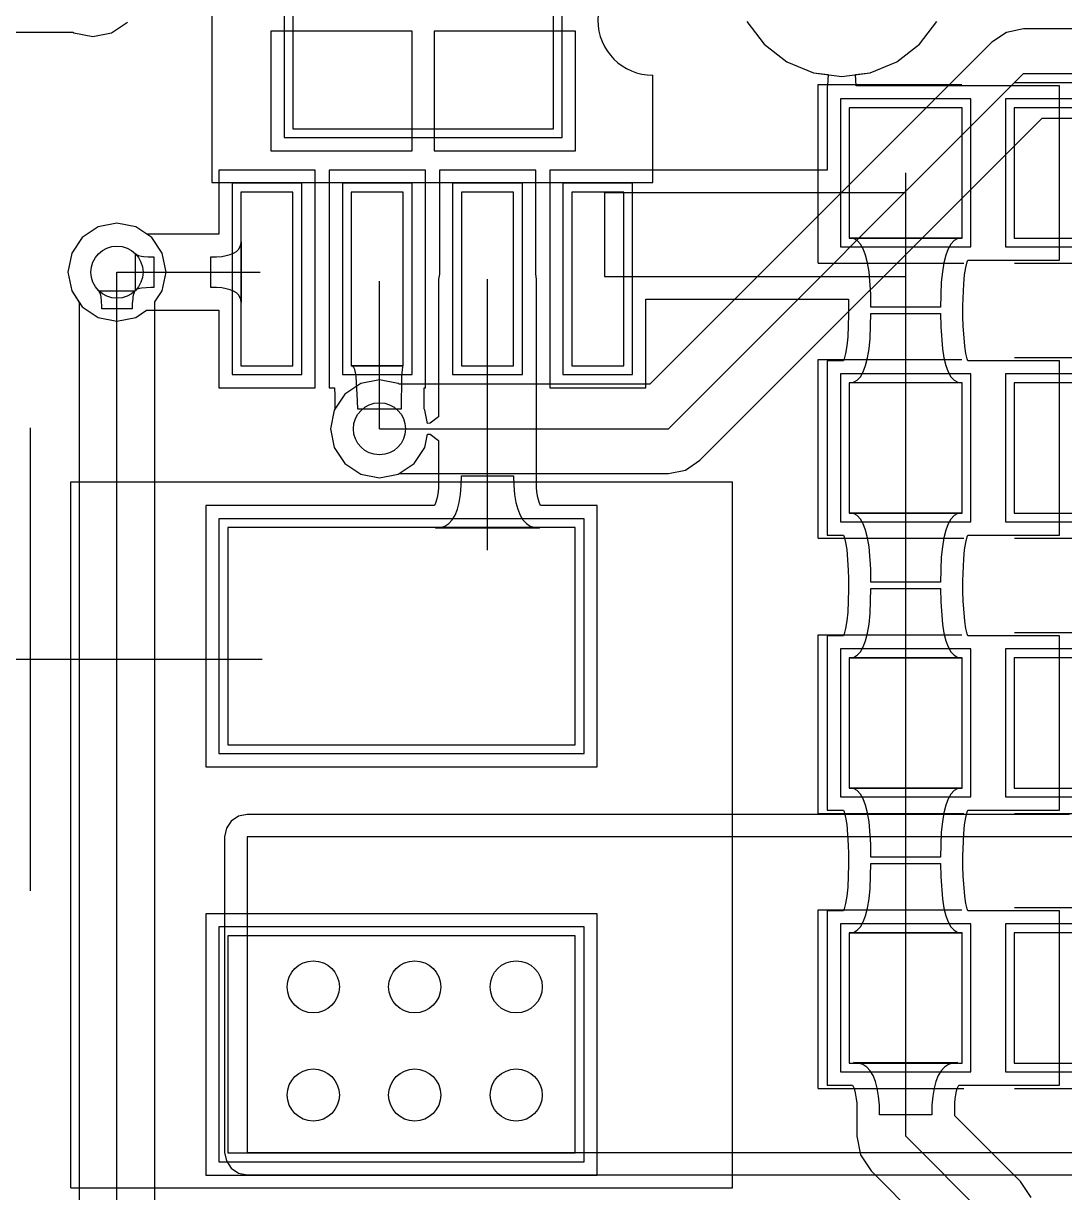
# Model space of a CAD drawing. Header units: millimetres. Extents: x 31.7 to 126, y 35.8 to 88.7.
# Drawn here: x 104.61 to 116.6, y 64.1 to 77.57 of the extents above; entities that cross this region are included whole.
import ezdxf

# ---------------------------------------------------------------- set-up
doc = ezdxf.new("R2010")
doc.units = ezdxf.units.MM
for name, color, linetype in [('BottomLayer', 5, 'Continuous'), ('BottomOverlay', 54, 'Continuous'), ('MultiLayer', 9, 'Continuous'), ('TopLayer', 1, 'Continuous'), ('TopOverlay', 2, 'Continuous'), ('TopPaste', 8, 'Continuous'), ('TopSolder', 216, 'Continuous')]:
    doc.layers.add(name, color=color, linetype=linetype)

# ---------------------------------------------------------------- blocks, each defined once
blk = doc.blocks.new('18650____________B_2')
at = {"layer": 'BottomOverlay'}
for p, q in [((64.411, 28.864), (64.411, 34.195)), ((61.746, 31.529), (67.077, 31.529))]:
    blk.add_line(p, q, dxfattribs=at)
blk = doc.blocks.new('IP5306_6')
at = {"layer": 'TopLayer'}
for p, q in [((-4.085, 1.675), (-4.085, 1.075)), ((-2.085, 1.675), (-4.085, 1.675)), ((-2.085, 1.075), (-2.085, 1.675)), ((1.963, 1.675), (1.963, 1.075)), ((3.963, 1.675), (1.963, 1.675)), ((3.963, 1.075), (3.963, 1.675)), ((-4.085, 1.075), (-2.085, 1.075)), ((1.963, 1.075), (3.963, 1.075)), ((-1.267, 0.865), (-1.267, -2.135)), ((1.233, 0.865), (-1.267, 0.865)), ((1.233, -2.135), (1.233, 0.865)), ((-4.085, 0.405), (-4.085, -0.195)), ((-2.085, 0.405), (-4.085, 0.405)), ((-2.085, -0.195), (-2.085, 0.405)), ((1.963, 0.405), (1.963, -0.195)), ((3.963, 0.405), (1.963, 0.405)), ((3.963, -0.195), (3.963, 0.405)), ((-4.085, -0.195), (-2.085, -0.195)), ((1.963, -0.195), (3.963, -0.195)), ((-4.085, -0.865), (-4.085, -1.465)), ((-2.085, -0.865), (-4.085, -0.865)), ((-2.085, -1.465), (-2.085, -0.865)), ((1.963, -0.865), (1.963, -1.465)), ((3.963, -0.865), (1.963, -0.865)), ((3.963, -1.465), (3.963, -0.865)), ((-4.085, -1.465), (-2.085, -1.465)), ((1.963, -1.465), (3.963, -1.465)), ((-4.085, -2.135), (-4.085, -2.735)), ((-2.085, -2.135), (-4.085, -2.135)), ((-2.085, -2.735), (-2.085, -2.135)), ((-1.267, -2.135), (1.233, -2.135)), ((1.963, -2.135), (1.963, -2.735)), ((3.963, -2.135), (1.963, -2.135)), ((3.963, -2.735), (3.963, -2.135)), ((-4.085, -2.735), (-2.085, -2.735)), ((1.963, -2.735), (3.963, -2.735))]:
    blk.add_line(p, q, dxfattribs=at)
at = {"layer": 'TopOverlay'}
for p, q in [((-0.652, 2.01), (-1.987, 2.01)), ((-1.987, -3.07), (-1.987, 2.01)), ((1.853, 2.01), (0.618, 2.01)), ((1.853, -3.07), (1.853, 2.01)), ((-1.987, -3.07), (1.853, -3.07))]:
    blk.add_line(p, q, dxfattribs=at)
blk.add_arc((-0.017, 2.01), 0.635, 180, 0, dxfattribs=at)
at = {"layer": 'TopPaste'}
for p, q in [((-4.085, 1.675), (-4.085, 1.075)), ((-2.085, 1.675), (-4.085, 1.675)), ((-2.085, 1.075), (-2.085, 1.675)), ((1.963, 1.675), (1.963, 1.075)), ((3.963, 1.675), (1.963, 1.675)), ((3.963, 1.075), (3.963, 1.675)), ((-4.085, 1.075), (-2.085, 1.075)), ((1.963, 1.075), (3.963, 1.075)), ((-1.267, 0.865), (-1.267, -2.135)), ((1.233, 0.865), (-1.267, 0.865)), ((1.233, -2.135), (1.233, 0.865)), ((-4.085, 0.405), (-4.085, -0.195)), ((-2.085, 0.405), (-4.085, 0.405)), ((-2.085, -0.195), (-2.085, 0.405)), ((1.963, 0.405), (1.963, -0.195)), ((3.963, 0.405), (1.963, 0.405)), ((3.963, -0.195), (3.963, 0.405)), ((-4.085, -0.195), (-2.085, -0.195)), ((1.963, -0.195), (3.963, -0.195)), ((-4.085, -0.865), (-4.085, -1.465)), ((-2.085, -0.865), (-4.085, -0.865)), ((-2.085, -1.465), (-2.085, -0.865)), ((1.963, -0.865), (1.963, -1.465)), ((3.963, -0.865), (1.963, -0.865)), ((3.963, -1.465), (3.963, -0.865)), ((-4.085, -1.465), (-2.085, -1.465)), ((1.963, -1.465), (3.963, -1.465)), ((-4.085, -2.135), (-4.085, -2.735)), ((-2.085, -2.135), (-4.085, -2.135)), ((-2.085, -2.735), (-2.085, -2.135)), ((-1.267, -2.135), (1.233, -2.135)), ((1.963, -2.135), (1.963, -2.735)), ((3.963, -2.135), (1.963, -2.135)), ((3.963, -2.735), (3.963, -2.135)), ((-4.085, -2.735), (-2.085, -2.735)), ((1.963, -2.735), (3.963, -2.735))]:
    blk.add_line(p, q, dxfattribs=at)
at = {"layer": 'TopSolder'}
for p, q in [((-4.186, 1.777), (-4.186, 0.974)), ((-1.983, 1.777), (-4.186, 1.777)), ((-1.983, 0.974), (-1.983, 1.777)), ((1.862, 1.777), (1.862, 0.974)), ((4.065, 1.777), (1.862, 1.777)), ((4.065, 0.974), (4.065, 1.777)), ((-4.186, 0.974), (-1.983, 0.974)), ((-1.368, 0.967), (-1.368, -2.237)), ((1.335, 0.967), (-1.368, 0.967)), ((1.335, -2.237), (1.335, 0.967)), ((1.862, 0.974), (4.065, 0.974)), ((-4.186, 0.507), (-4.186, -0.296)), ((-1.983, 0.507), (-4.186, 0.507)), ((-1.983, -0.296), (-1.983, 0.507)), ((1.862, 0.507), (1.862, -0.296)), ((4.065, 0.507), (1.862, 0.507)), ((4.065, -0.296), (4.065, 0.507)), ((-4.186, -0.296), (-1.983, -0.296)), ((1.862, -0.296), (4.065, -0.296)), ((-4.186, -0.763), (-4.186, -1.566)), ((-1.983, -0.763), (-4.186, -0.763)), ((-1.983, -1.566), (-1.983, -0.763)), ((1.862, -0.763), (1.862, -1.566)), ((4.065, -0.763), (1.862, -0.763)), ((4.065, -1.566), (4.065, -0.763)), ((-4.186, -1.566), (-1.983, -1.566)), ((1.862, -1.566), (4.065, -1.566)), ((-4.186, -2.033), (-4.186, -2.836)), ((-1.983, -2.033), (-4.186, -2.033)), ((-1.983, -2.836), (-1.983, -2.033)), ((1.862, -2.033), (1.862, -2.836)), ((4.065, -2.033), (1.862, -2.033)), ((4.065, -2.836), (4.065, -2.033)), ((-1.368, -2.237), (1.335, -2.237)), ((-4.186, -2.836), (-1.983, -2.836)), ((1.862, -2.836), (4.065, -2.836))]:
    blk.add_line(p, q, dxfattribs=at)
blk = doc.blocks.new('INTRODUCTOR_1R0_39')
at = {"layer": 'TopLayer'}
for p, q in [((-1.25, 2), (-1.25, -2)), ((1.25, 2), (-1.25, 2)), ((1.25, -2), (1.25, 2)), ((3.45, 2), (3.45, -2)), ((5.95, 2), (3.45, 2)), ((5.95, -2), (5.95, 2)), ((-1.25, -2), (1.25, -2)), ((3.45, -2), (5.95, -2))]:
    blk.add_line(p, q, dxfattribs=at)
at = {"layer": 'TopOverlay'}
for p, q in [((6.35, 3.81), (-1.778, 3.81)), ((-1.778, -3.81), (-1.778, 3.81)), ((6.35, -3.81), (6.35, 3.81)), ((6.35, -3.81), (-1.778, -3.81))]:
    blk.add_line(p, q, dxfattribs=at)
at = {"layer": 'TopPaste'}
for p, q in [((-1.25, 2), (-1.25, -2)), ((1.25, 2), (-1.25, 2)), ((1.25, -2), (1.25, 2)), ((3.45, 2), (3.45, -2)), ((5.95, 2), (3.45, 2)), ((5.95, -2), (5.95, 2)), ((-1.25, -2), (1.25, -2)), ((3.45, -2), (5.95, -2))]:
    blk.add_line(p, q, dxfattribs=at)
at = {"layer": 'TopSolder'}
for p, q in [((-1.352, 2.102), (-1.352, -2.102)), ((1.352, 2.102), (-1.352, 2.102)), ((1.352, -2.102), (1.352, 2.102)), ((3.348, 2.102), (3.348, -2.102)), ((6.052, 2.102), (3.348, 2.102)), ((6.052, -2.102), (6.052, 2.102)), ((-1.352, -2.102), (1.352, -2.102)), ((3.348, -2.102), (6.052, -2.102))]:
    blk.add_line(p, q, dxfattribs=at)
blk = doc.blocks.new('C0805_46')
at = {"layer": 'TopLayer'}
for p, q in [((-0.3, 0.75), (-1.6, 0.75)), ((-1.6, 0.75), (-1.6, -0.75)), ((-0.3, -0.75), (-0.3, 0.75)), ((1.6, 0.75), (0.3, 0.75)), ((0.3, 0.75), (0.3, -0.75)), ((1.6, -0.75), (1.6, 0.75)), ((-1.6, -0.75), (-0.3, -0.75)), ((0.3, -0.75), (1.6, -0.75))]:
    blk.add_line(p, q, dxfattribs=at)
at = {"layer": 'TopOverlay'}
for p, q in [((-0.305, 1.041), (-1.93, 1.041)), ((-1.93, 1.041), (-1.93, -1.041)), ((1.956, 1.041), (0.279, 1.041)), ((1.956, 1.041), (1.956, -1.016)), ((-0.305, -1.041), (-1.93, -1.041)), ((1.956, -1.016), (0.305, -1.016))]:
    blk.add_line(p, q, dxfattribs=at)
at = {"layer": 'TopPaste'}
for p, q in [((-0.3, 0.75), (-1.6, 0.75)), ((-1.6, 0.75), (-1.6, -0.75)), ((-0.3, -0.75), (-0.3, 0.75)), ((1.6, 0.75), (0.3, 0.75)), ((0.3, 0.75), (0.3, -0.75)), ((1.6, -0.75), (1.6, 0.75)), ((-1.6, -0.75), (-0.3, -0.75)), ((0.3, -0.75), (1.6, -0.75))]:
    blk.add_line(p, q, dxfattribs=at)
at = {"layer": 'TopSolder'}
for p, q in [((-0.198, 0.852), (-1.702, 0.852)), ((-1.702, 0.852), (-1.702, -0.852)), ((-0.198, -0.852), (-0.198, 0.852)), ((1.702, 0.852), (0.198, 0.852)), ((0.198, 0.852), (0.198, -0.852)), ((1.702, -0.852), (1.702, 0.852)), ((-1.702, -0.852), (-0.198, -0.852)), ((0.198, -0.852), (1.702, -0.852))]:
    blk.add_line(p, q, dxfattribs=at)
blk = doc.blocks.new('C0805_47')
at = {"layer": 'TopLayer'}
for p, q in [((-0.3, 0.75), (-1.6, 0.75)), ((-1.6, 0.75), (-1.6, -0.75)), ((-0.3, -0.75), (-0.3, 0.75)), ((1.6, 0.75), (0.3, 0.75)), ((0.3, 0.75), (0.3, -0.75)), ((1.6, -0.75), (1.6, 0.75)), ((-1.6, -0.75), (-0.3, -0.75)), ((0.3, -0.75), (1.6, -0.75))]:
    blk.add_line(p, q, dxfattribs=at)
at = {"layer": 'TopOverlay'}
for p, q in [((-0.305, 1.041), (-1.93, 1.041)), ((-1.93, 1.041), (-1.93, -1.041)), ((1.956, 1.041), (0.279, 1.041)), ((1.956, 1.041), (1.956, -1.016)), ((-0.305, -1.041), (-1.93, -1.041)), ((1.956, -1.016), (0.305, -1.016))]:
    blk.add_line(p, q, dxfattribs=at)
at = {"layer": 'TopPaste'}
for p, q in [((-0.3, 0.75), (-1.6, 0.75)), ((-1.6, 0.75), (-1.6, -0.75)), ((-0.3, -0.75), (-0.3, 0.75)), ((1.6, 0.75), (0.3, 0.75)), ((0.3, 0.75), (0.3, -0.75)), ((1.6, -0.75), (1.6, 0.75)), ((-1.6, -0.75), (-0.3, -0.75)), ((0.3, -0.75), (1.6, -0.75))]:
    blk.add_line(p, q, dxfattribs=at)
at = {"layer": 'TopSolder'}
for p, q in [((-0.198, 0.852), (-1.702, 0.852)), ((-1.702, 0.852), (-1.702, -0.852)), ((-0.198, -0.852), (-0.198, 0.852)), ((1.702, 0.852), (0.198, 0.852)), ((0.198, 0.852), (0.198, -0.852)), ((1.702, -0.852), (1.702, 0.852)), ((-1.702, -0.852), (-0.198, -0.852)), ((0.198, -0.852), (1.702, -0.852))]:
    blk.add_line(p, q, dxfattribs=at)
blk = doc.blocks.new('C0805_48')
at = {"layer": 'TopLayer'}
for p, q in [((-0.3, 0.75), (-1.6, 0.75)), ((-1.6, 0.75), (-1.6, -0.75)), ((-0.3, -0.75), (-0.3, 0.75)), ((1.6, 0.75), (0.3, 0.75)), ((0.3, 0.75), (0.3, -0.75)), ((1.6, -0.75), (1.6, 0.75)), ((-1.6, -0.75), (-0.3, -0.75)), ((0.3, -0.75), (1.6, -0.75))]:
    blk.add_line(p, q, dxfattribs=at)
at = {"layer": 'TopOverlay'}
for p, q in [((-0.305, 1.041), (-1.93, 1.041)), ((-1.93, 1.041), (-1.93, -1.041)), ((1.956, 1.041), (0.279, 1.041)), ((1.956, 1.041), (1.956, -1.016)), ((-0.305, -1.041), (-1.93, -1.041)), ((1.956, -1.016), (0.305, -1.016))]:
    blk.add_line(p, q, dxfattribs=at)
at = {"layer": 'TopPaste'}
for p, q in [((-0.3, 0.75), (-1.6, 0.75)), ((-1.6, 0.75), (-1.6, -0.75)), ((-0.3, -0.75), (-0.3, 0.75)), ((1.6, 0.75), (0.3, 0.75)), ((0.3, 0.75), (0.3, -0.75)), ((1.6, -0.75), (1.6, 0.75)), ((-1.6, -0.75), (-0.3, -0.75)), ((0.3, -0.75), (1.6, -0.75))]:
    blk.add_line(p, q, dxfattribs=at)
at = {"layer": 'TopSolder'}
for p, q in [((-0.198, 0.852), (-1.702, 0.852)), ((-1.702, 0.852), (-1.702, -0.852)), ((-0.198, -0.852), (-0.198, 0.852)), ((1.702, 0.852), (0.198, 0.852)), ((0.198, 0.852), (0.198, -0.852)), ((1.702, -0.852), (1.702, 0.852)), ((-1.702, -0.852), (-0.198, -0.852)), ((0.198, -0.852), (1.702, -0.852))]:
    blk.add_line(p, q, dxfattribs=at)
blk = doc.blocks.new('C0805_49')
at = {"layer": 'TopLayer'}
for p, q in [((-0.3, 0.75), (-1.6, 0.75)), ((-1.6, 0.75), (-1.6, -0.75)), ((-0.3, -0.75), (-0.3, 0.75)), ((1.6, 0.75), (0.3, 0.75)), ((0.3, 0.75), (0.3, -0.75)), ((1.6, -0.75), (1.6, 0.75)), ((-1.6, -0.75), (-0.3, -0.75)), ((0.3, -0.75), (1.6, -0.75))]:
    blk.add_line(p, q, dxfattribs=at)
at = {"layer": 'TopOverlay'}
for p, q in [((-0.305, 1.041), (-1.93, 1.041)), ((-1.93, 1.041), (-1.93, -1.041)), ((1.956, 1.041), (0.279, 1.041)), ((1.956, 1.041), (1.956, -1.016)), ((-0.305, -1.041), (-1.93, -1.041)), ((1.956, -1.016), (0.305, -1.016))]:
    blk.add_line(p, q, dxfattribs=at)
at = {"layer": 'TopPaste'}
for p, q in [((-0.3, 0.75), (-1.6, 0.75)), ((-1.6, 0.75), (-1.6, -0.75)), ((-0.3, -0.75), (-0.3, 0.75)), ((1.6, 0.75), (0.3, 0.75)), ((0.3, 0.75), (0.3, -0.75)), ((1.6, -0.75), (1.6, 0.75)), ((-1.6, -0.75), (-0.3, -0.75)), ((0.3, -0.75), (1.6, -0.75))]:
    blk.add_line(p, q, dxfattribs=at)
at = {"layer": 'TopSolder'}
for p, q in [((-0.198, 0.852), (-1.702, 0.852)), ((-1.702, 0.852), (-1.702, -0.852)), ((-0.198, -0.852), (-0.198, 0.852)), ((1.702, 0.852), (0.198, 0.852)), ((0.198, 0.852), (0.198, -0.852)), ((1.702, -0.852), (1.702, 0.852)), ((-1.702, -0.852), (-0.198, -0.852)), ((0.198, -0.852), (1.702, -0.852))]:
    blk.add_line(p, q, dxfattribs=at)

msp = doc.modelspace()

# ---------------------------------------------------------------- linework, layer by layer
at = {"layer": 'BottomLayer'}
for p, q in [((105.626, 77.456), (105.809, 77.579)), ((112.941, 77.587), (113.142, 77.325)), ((114.931, 77.325), (115.132, 77.587)), ((101, 77.464), (105.182, 77.464)), ((105.182, 77.464), (105.194, 77.456)), ((105.194, 77.456), (105.41, 77.413)), ((105.41, 77.413), (105.626, 77.456)), ((115.932, 77.462), (115.765, 77.351)), ((116.129, 77.501), (115.932, 77.462)), ((120.244, 77.501), (116.129, 77.501)), ((115.765, 77.351), (111.827, 73.412)), ((113.142, 77.325), (113.404, 77.124)), ((114.669, 77.124), (114.931, 77.325)), ((113.404, 77.124), (113.709, 76.998)), ((114.364, 76.998), (114.669, 77.124)), ((112.039, 72.898), (116.129, 76.987)), ((113.709, 76.998), (114.037, 76.955)), ((114.037, 76.955), (114.364, 76.998)), ((116.129, 76.987), (120.472, 76.987)), ((112.403, 72.535), (116.342, 76.474)), ((116.342, 76.474), (120.244, 76.474)), ((105.689, 75.266), (105.473, 75.223)), ((105.906, 75.223), (105.689, 75.266)), ((105.473, 75.223), (105.29, 75.101)), ((106.089, 75.101), (105.906, 75.223)), ((105.29, 75.101), (105.168, 74.918)), ((106.211, 74.918), (106.089, 75.101)), ((105.168, 74.918), (105.125, 74.701)), ((106.254, 74.701), (106.211, 74.918)), ((105.125, 74.701), (105.168, 74.485)), ((105.689, 63.398), (105.689, 74.701)), ((106.211, 74.485), (106.254, 74.701)), ((105.168, 74.485), (105.25, 74.361)), ((105.486, 74.479), (105.479, 74.487)), ((105.479, 74.487), (105.899, 74.487)), ((105.492, 74.468), (105.486, 74.479)), ((105.497, 74.454), (105.492, 74.468)), ((105.502, 74.437), (105.497, 74.454)), ((105.882, 74.454), (105.877, 74.437)), ((105.887, 74.468), (105.882, 74.454)), ((105.893, 74.479), (105.887, 74.468)), ((105.899, 74.487), (105.893, 74.479)), ((106.127, 74.359), (106.211, 74.485)), ((105.25, 74.361), (105.252, 74.34)), ((105.252, 74.34), (105.252, 63.398)), ((105.506, 74.418), (105.502, 74.437)), ((105.514, 74.311), (105.506, 74.418)), ((105.514, 74.278), (105.514, 74.311)), ((105.866, 74.342), (105.864, 74.278)), ((105.87, 74.395), (105.866, 74.342)), ((105.873, 74.418), (105.87, 74.395)), ((105.877, 74.437), (105.873, 74.418)), ((106.127, 74.358), (106.127, 74.359)), ((106.127, 63.58), (106.127, 74.358)), ((105.864, 74.278), (105.514, 74.278)), ((108.496, 73.42), (108.313, 73.297)), ((108.712, 73.463), (108.496, 73.42)), ((108.928, 73.42), (108.712, 73.463)), ((108.94, 73.412), (108.928, 73.42)), ((111.827, 73.412), (108.94, 73.412)), ((108.313, 73.297), (108.19, 73.114)), ((108.19, 73.114), (108.147, 72.898)), ((108.147, 72.898), (108.19, 72.682)), ((108.712, 72.898), (112.039, 72.898)), ((108.19, 72.682), (108.313, 72.499)), ((108.313, 72.499), (108.496, 72.376)), ((112.236, 72.423), (112.403, 72.535)), ((108.496, 72.376), (108.712, 72.333)), ((108.712, 72.333), (108.928, 72.376)), ((108.928, 72.376), (108.94, 72.384)), ((108.94, 72.384), (112.039, 72.384)), ((112.039, 72.384), (112.236, 72.423)), ((107.089, 68.438), (107.005, 68.382)), ((107.188, 68.458), (107.089, 68.438)), ((116.659, 68.458), (107.188, 68.458)), ((106.949, 68.298), (106.929, 68.199)), ((107.005, 68.382), (106.949, 68.298)), ((106.929, 68.199), (106.929, 64.567)), ((107.188, 68.199), (107.188, 64.567)), ((122.86, 68.199), (107.188, 68.199)), ((106.929, 64.567), (106.949, 64.468)), ((107.188, 64.567), (122.86, 64.567)), ((106.949, 64.468), (107.005, 64.384)), ((107.005, 64.384), (107.089, 64.328)), ((107.089, 64.328), (107.188, 64.308)), ((107.188, 64.308), (118.649, 64.308))]:
    msp.add_line(p, q, dxfattribs=at)
for centre in [(105.689, 74.701), (108.712, 72.898), (107.95, 66.472), (109.118, 66.472), (110.287, 66.472), (107.95, 65.227), (109.118, 65.227), (110.287, 65.227)]:
    msp.add_circle(centre, 0.3, dxfattribs=at)
at = {"layer": 'MultiLayer'}
for centre in [(105.689, 74.701), (108.712, 72.898), (107.95, 66.472), (109.118, 66.472), (110.287, 66.472), (107.95, 65.227), (109.118, 65.227), (110.287, 65.227)]:
    msp.add_circle(centre, 0.3, dxfattribs=at)
at = {"layer": 'TopLayer'}
for p, q in [((105.626, 77.456), (105.809, 77.579)), ((112.941, 77.587), (113.142, 77.325)), ((114.931, 77.325), (115.132, 77.587)), ((104.228, 77.464), (105.182, 77.464)), ((105.182, 77.464), (105.194, 77.456)), ((105.194, 77.456), (105.41, 77.413)), ((105.41, 77.413), (105.626, 77.456)), ((109.089, 77.475), (107.462, 77.475)), ((107.462, 77.475), (107.462, 76.098)), ((109.089, 76.098), (109.089, 77.475)), ((110.97, 77.475), (109.343, 77.475)), ((109.343, 77.475), (109.343, 76.098)), ((110.97, 76.098), (110.97, 77.475)), ((113.142, 77.325), (113.404, 77.124)), ((114.669, 77.124), (114.931, 77.325)), ((113.404, 77.124), (113.709, 76.998)), ((114.364, 76.998), (114.669, 77.124)), ((113.709, 76.998), (113.879, 76.975)), ((113.879, 76.975), (113.87, 76.848)), ((114.195, 76.975), (114.364, 76.998)), ((114.203, 76.848), (114.195, 76.975)), ((113.87, 76.848), (113.868, 76.848)), ((113.868, 76.848), (113.868, 75.875)), ((115.641, 76.848), (114.203, 76.848)), ((115.676, 76.848), (115.641, 76.848)), ((115.768, 76.848), (115.676, 76.848)), ((115.803, 76.848), (115.768, 76.848)), ((116.545, 76.848), (115.803, 76.848)), ((116.545, 75.844), (116.545, 76.848)), ((107.462, 76.098), (109.089, 76.098)), ((109.343, 76.098), (110.97, 76.098)), ((107.971, 75.876), (106.863, 75.876)), ((106.863, 75.876), (106.863, 75.14)), ((107.971, 73.368), (107.971, 75.876)), ((109.241, 75.876), (108.133, 75.876)), ((108.133, 75.876), (108.133, 73.635)), ((109.241, 73.653), (109.241, 75.876)), ((110.511, 75.876), (109.403, 75.876)), ((109.403, 75.876), (109.403, 74.677)), ((110.511, 74.677), (110.511, 75.876)), ((111.781, 75.876), (110.673, 75.876)), ((110.673, 75.876), (110.673, 73.368)), ((111.781, 75.875), (111.781, 75.876)), ((113.868, 75.875), (111.781, 75.875)), ((114.772, 72.678), (114.772, 75.844)), ((116.545, 74.84), (116.545, 75.844)), ((111.303, 75.616), (111.303, 74.651)), ((114.772, 75.616), (111.303, 75.616)), ((114.772, 74.651), (114.772, 75.616)), ((105.689, 75.266), (105.473, 75.223)), ((105.906, 75.223), (105.689, 75.266)), ((105.473, 75.223), (105.29, 75.101)), ((106.032, 75.139), (105.906, 75.223)), ((106.033, 75.139), (106.032, 75.139)), ((106.844, 75.139), (106.033, 75.139)), ((106.863, 75.14), (106.844, 75.139)), ((105.29, 75.101), (105.168, 74.918)), ((107.088, 74.962), (107.106, 74.988)), ((107.106, 74.988), (107.116, 75.018)), ((107.116, 75.018), (107.12, 75.051)), ((107.12, 75.051), (107.12, 74.351)), ((114.172, 75.089), (114.125, 75.097)), ((114.125, 75.097), (115.419, 75.097)), ((114.214, 75.065), (114.172, 75.089)), ((114.251, 75.025), (114.214, 75.065)), ((114.283, 74.969), (114.251, 75.025)), ((115.293, 75.025), (115.261, 74.969)), ((115.33, 75.065), (115.293, 75.025)), ((115.372, 75.089), (115.33, 75.065)), ((115.419, 75.097), (115.372, 75.089)), ((105.168, 74.918), (105.125, 74.701)), ((105.904, 74.491), (105.904, 74.911)), ((105.904, 74.911), (105.912, 74.905)), ((105.912, 74.905), (105.923, 74.899)), ((105.923, 74.899), (105.937, 74.894)), ((105.937, 74.894), (105.954, 74.889)), ((105.954, 74.889), (105.973, 74.885)), ((105.973, 74.885), (105.996, 74.882)), ((105.996, 74.882), (106.049, 74.878)), ((106.049, 74.878), (106.113, 74.876)), ((106.113, 74.876), (106.113, 74.526)), ((106.77, 74.876), (106.836, 74.878)), ((106.77, 74.526), (106.77, 74.876)), ((106.836, 74.878), (106.896, 74.883)), ((106.896, 74.883), (106.948, 74.892)), ((106.948, 74.892), (106.994, 74.904)), ((106.994, 74.904), (107.032, 74.92)), ((107.032, 74.92), (107.064, 74.939)), ((107.064, 74.939), (107.088, 74.962)), ((114.311, 74.897), (114.283, 74.969)), ((114.333, 74.809), (114.311, 74.897)), ((115.234, 74.897), (115.212, 74.809)), ((115.261, 74.969), (115.234, 74.897)), ((114.35, 74.705), (114.333, 74.809)), ((115.212, 74.809), (115.195, 74.705)), ((115.451, 74.671), (115.466, 74.756)), ((115.466, 74.756), (115.482, 74.82)), ((115.482, 74.82), (115.489, 74.84)), ((115.489, 74.84), (115.641, 74.84)), ((115.641, 74.84), (115.676, 74.84)), ((115.676, 74.84), (115.768, 74.84)), ((115.768, 74.84), (115.803, 74.84)), ((115.803, 74.84), (116.545, 74.84)), ((105.125, 74.701), (105.168, 74.485)), ((105.689, 74.701), (107.338, 74.701)), ((108.712, 72.898), (108.712, 74.597)), ((109.403, 74.677), (109.392, 74.622)), ((109.392, 74.622), (109.392, 73.034)), ((109.957, 71.501), (109.957, 74.622)), ((110.521, 74.622), (110.511, 74.677)), ((110.521, 72.221), (110.521, 74.622)), ((111.303, 74.651), (114.772, 74.651)), ((114.37, 74.449), (114.35, 74.705)), ((115.182, 74.585), (115.172, 74.297)), ((115.195, 74.705), (115.182, 74.585)), ((115.441, 74.568), (115.451, 74.671)), ((105.168, 74.485), (105.29, 74.302)), ((105.912, 74.498), (105.904, 74.491)), ((105.923, 74.504), (105.912, 74.498)), ((105.937, 74.509), (105.923, 74.504)), ((105.954, 74.514), (105.937, 74.509)), ((105.973, 74.518), (105.954, 74.514)), ((106.079, 74.526), (105.973, 74.518)), ((106.113, 74.526), (106.079, 74.526)), ((106.836, 74.525), (106.77, 74.526)), ((106.896, 74.519), (106.836, 74.525)), ((106.948, 74.511), (106.896, 74.519)), ((106.994, 74.498), (106.948, 74.511)), ((107.032, 74.483), (106.994, 74.498)), ((107.064, 74.463), (107.032, 74.483)), ((107.088, 74.441), (107.064, 74.463)), ((114.372, 74.297), (114.37, 74.449)), ((115.432, 74.312), (115.441, 74.568)), ((107.106, 74.414), (107.088, 74.441)), ((107.116, 74.385), (107.106, 74.414)), ((107.12, 74.351), (107.116, 74.385)), ((111.781, 73.368), (111.781, 74.392)), ((111.781, 74.392), (114.112, 74.392)), ((114.112, 74.392), (114.113, 74.336)), ((114.113, 74.336), (114.113, 74.21)), ((115.432, 74.186), (115.432, 74.312)), ((105.29, 74.302), (105.473, 74.18)), ((105.473, 74.18), (105.689, 74.137)), ((105.689, 74.137), (105.906, 74.18)), ((105.906, 74.18), (106.029, 74.262)), ((106.029, 74.262), (106.051, 74.264)), ((106.051, 74.264), (106.844, 74.264)), ((106.844, 74.264), (106.863, 74.262)), ((106.863, 74.262), (106.863, 73.368)), ((114.113, 74.21), (114.104, 73.955)), ((114.363, 73.937), (114.372, 74.225)), ((115.172, 74.297), (114.372, 74.297)), ((114.372, 74.225), (115.172, 74.225)), ((115.172, 74.225), (115.175, 74.073)), ((115.434, 74.085), (115.432, 74.186)), ((115.175, 74.073), (115.195, 73.817)), ((115.452, 73.848), (115.434, 74.085)), ((114.104, 73.955), (114.093, 73.851)), ((114.35, 73.817), (114.363, 73.937)), ((114.093, 73.851), (114.079, 73.766)), ((114.333, 73.713), (114.35, 73.817)), ((115.195, 73.817), (115.212, 73.713)), ((115.466, 73.766), (115.452, 73.848)), ((109.241, 73.651), (109.241, 73.653)), ((109.241, 73.644), (109.241, 73.651)), ((109.241, 73.635), (109.241, 73.644)), ((114.055, 73.682), (113.868, 73.682)), ((113.868, 73.682), (113.868, 73.435)), ((114.063, 73.702), (114.055, 73.682)), ((114.079, 73.766), (114.063, 73.702)), ((114.311, 73.625), (114.333, 73.713)), ((115.212, 73.713), (115.234, 73.625)), ((115.482, 73.702), (115.466, 73.766)), ((115.489, 73.682), (115.482, 73.702)), ((115.641, 73.682), (115.489, 73.682)), ((115.676, 73.682), (115.641, 73.682)), ((115.768, 73.682), (115.676, 73.682)), ((115.803, 73.682), (115.768, 73.682)), ((116.545, 73.682), (115.803, 73.682)), ((116.545, 72.678), (116.545, 73.682)), ((108.133, 73.635), (108.131, 73.625)), ((108.131, 73.625), (108.132, 73.62)), ((108.132, 73.62), (108.131, 73.614)), ((108.131, 73.614), (108.133, 73.607)), ((108.133, 73.607), (108.133, 73.368)), ((108.403, 73.62), (108.39, 73.625)), ((108.39, 73.625), (108.984, 73.625)), ((108.416, 73.605), (108.403, 73.62)), ((108.427, 73.58), (108.416, 73.605)), ((108.436, 73.545), (108.427, 73.58)), ((108.444, 73.5), (108.436, 73.545)), ((108.973, 73.58), (108.967, 73.5)), ((108.976, 73.605), (108.973, 73.58)), ((108.979, 73.62), (108.976, 73.605)), ((108.984, 73.625), (108.979, 73.62)), ((109.243, 73.625), (109.241, 73.635)), ((109.241, 73.616), (109.243, 73.625)), ((109.241, 73.368), (109.241, 73.616)), ((114.251, 73.497), (114.283, 73.553)), ((114.283, 73.553), (114.311, 73.625)), ((115.234, 73.625), (115.261, 73.553)), ((115.261, 73.553), (115.293, 73.497)), ((106.863, 73.368), (107.971, 73.368)), ((108.133, 73.368), (108.193, 73.368)), ((108.193, 73.368), (108.198, 73.28)), ((108.461, 73.22), (108.444, 73.5)), ((108.967, 73.5), (108.962, 73.125)), ((109.226, 73.126), (109.226, 73.368)), ((109.226, 73.368), (109.241, 73.368)), ((110.673, 73.368), (111.781, 73.368)), ((113.868, 73.435), (113.866, 73.425)), ((113.866, 73.425), (113.868, 73.415)), ((113.868, 73.415), (113.868, 71.941)), ((114.125, 73.425), (114.172, 73.433)), ((115.419, 73.425), (114.125, 73.425)), ((114.172, 73.433), (114.214, 73.457)), ((114.214, 73.457), (114.251, 73.497)), ((115.293, 73.497), (115.33, 73.457)), ((115.33, 73.457), (115.372, 73.433)), ((115.372, 73.433), (115.419, 73.425)), ((108.198, 73.28), (108.198, 73.126)), ((108.19, 73.114), (108.147, 72.898)), ((108.198, 73.126), (108.19, 73.114)), ((108.462, 73.125), (108.461, 73.22)), ((108.962, 73.125), (108.462, 73.125)), ((109.234, 73.114), (109.226, 73.126)), ((109.265, 72.96), (109.234, 73.114)), ((109.392, 73.034), (109.295, 72.962)), ((108.147, 72.898), (108.19, 72.682)), ((109.234, 72.682), (109.265, 72.836)), ((109.295, 72.962), (109.265, 72.959)), ((109.265, 72.959), (109.265, 72.96)), ((109.265, 72.836), (109.265, 72.837)), ((109.265, 72.837), (109.295, 72.834)), ((109.295, 72.962), (109.295, 72.962)), ((109.295, 72.962), (109.295, 72.962)), ((109.295, 72.834), (109.295, 72.834)), ((109.295, 72.834), (109.295, 72.834)), ((109.295, 72.834), (109.392, 72.762)), ((109.392, 72.762), (109.392, 72.221)), ((108.19, 72.682), (108.313, 72.499)), ((109.111, 72.499), (109.234, 72.682)), ((114.772, 69.511), (114.772, 72.678)), ((116.545, 71.674), (116.545, 72.678)), ((108.313, 72.499), (108.496, 72.376)), ((108.928, 72.376), (109.111, 72.499)), ((108.496, 72.376), (108.712, 72.333)), ((108.712, 72.333), (108.928, 72.376)), ((109.654, 72.243), (109.657, 72.357)), ((109.657, 72.357), (110.257, 72.357)), ((110.257, 72.357), (110.26, 72.243)), ((109.387, 72.173), (109.376, 72.105)), ((109.392, 72.221), (109.387, 72.173)), ((109.645, 72.14), (109.654, 72.243)), ((110.26, 72.243), (110.269, 72.14)), ((110.526, 72.173), (110.521, 72.221)), ((110.537, 72.105), (110.526, 72.173)), ((109.363, 72.054), (109.35, 72.022)), ((109.376, 72.105), (109.363, 72.054)), ((109.609, 71.971), (109.63, 72.05)), ((109.63, 72.05), (109.645, 72.14)), ((110.269, 72.14), (110.284, 72.05)), ((110.284, 72.05), (110.305, 71.971)), ((110.551, 72.054), (110.537, 72.105)), ((110.564, 72.022), (110.551, 72.054)), ((109.345, 72.014), (106.712, 72.014)), ((106.712, 72.014), (106.712, 69.006)), ((109.35, 72.022), (109.345, 72.014)), ((109.549, 71.851), (109.582, 71.905)), ((109.582, 71.905), (109.609, 71.971)), ((110.305, 71.971), (110.332, 71.905)), ((110.332, 71.905), (110.365, 71.851)), ((110.568, 72.014), (110.564, 72.022)), ((111.22, 72.014), (110.568, 72.014)), ((111.22, 69.006), (111.22, 72.014)), ((113.868, 71.941), (113.866, 71.931)), ((113.866, 71.931), (113.868, 71.921)), ((113.868, 71.921), (113.868, 71.674)), ((114.172, 71.923), (114.125, 71.931)), ((114.125, 71.931), (115.419, 71.931)), ((114.214, 71.899), (114.172, 71.923)), ((114.251, 71.859), (114.214, 71.899)), ((115.33, 71.899), (115.293, 71.859)), ((115.372, 71.923), (115.33, 71.899)), ((115.419, 71.931), (115.372, 71.923)), ((109.357, 71.754), (109.414, 71.76)), ((110.557, 71.754), (109.357, 71.754)), ((109.414, 71.76), (109.465, 71.778)), ((109.465, 71.778), (109.51, 71.809)), ((109.51, 71.809), (109.549, 71.851)), ((110.365, 71.851), (110.404, 71.809)), ((110.404, 71.809), (110.449, 71.778)), ((110.449, 71.778), (110.5, 71.76)), ((110.5, 71.76), (110.557, 71.754)), ((114.283, 71.803), (114.251, 71.859)), ((114.311, 71.731), (114.283, 71.803)), ((115.261, 71.803), (115.234, 71.731)), ((115.293, 71.859), (115.261, 71.803)), ((113.868, 71.674), (114.055, 71.674)), ((114.055, 71.674), (114.063, 71.653)), ((114.063, 71.653), (114.079, 71.59)), ((114.333, 71.643), (114.311, 71.731)), ((114.35, 71.539), (114.333, 71.643)), ((115.212, 71.643), (115.195, 71.539)), ((115.234, 71.731), (115.212, 71.643)), ((115.466, 71.59), (115.482, 71.653)), ((115.482, 71.653), (115.489, 71.674)), ((115.489, 71.674), (115.641, 71.674)), ((115.641, 71.674), (115.676, 71.674)), ((115.676, 71.674), (115.768, 71.674)), ((115.768, 71.674), (115.803, 71.674)), ((115.803, 71.674), (116.545, 71.674)), ((114.079, 71.59), (114.093, 71.508)), ((114.093, 71.508), (114.111, 71.271)), ((114.37, 71.283), (114.35, 71.539)), ((115.195, 71.539), (115.182, 71.419)), ((115.441, 71.401), (115.451, 71.504)), ((115.451, 71.504), (115.466, 71.59)), ((115.182, 71.419), (115.172, 71.131)), ((115.432, 71.146), (115.441, 71.401)), ((114.111, 71.271), (114.113, 71.17)), ((114.372, 71.131), (114.37, 71.283)), ((114.113, 71.17), (114.113, 71.043)), ((115.172, 71.131), (114.372, 71.131)), ((115.432, 71.019), (115.432, 71.146)), ((114.113, 71.043), (114.104, 70.788)), ((114.363, 70.77), (114.372, 71.058)), ((114.372, 71.058), (115.172, 71.058)), ((115.172, 71.058), (115.175, 70.906)), ((115.434, 70.918), (115.432, 71.019)), ((115.175, 70.906), (115.195, 70.65)), ((115.452, 70.682), (115.434, 70.918)), ((114.093, 70.685), (114.079, 70.599)), ((114.104, 70.788), (114.093, 70.685)), ((114.35, 70.65), (114.363, 70.77)), ((115.466, 70.599), (115.452, 70.682)), ((114.079, 70.599), (114.063, 70.536)), ((114.311, 70.458), (114.333, 70.546)), ((114.333, 70.546), (114.35, 70.65)), ((115.195, 70.65), (115.212, 70.546)), ((115.212, 70.546), (115.234, 70.458)), ((115.482, 70.536), (115.466, 70.599)), ((114.055, 70.515), (113.868, 70.515)), ((113.868, 70.515), (113.868, 70.268)), ((114.063, 70.536), (114.055, 70.515)), ((114.283, 70.386), (114.311, 70.458)), ((115.234, 70.458), (115.261, 70.386)), ((115.489, 70.515), (115.482, 70.536)), ((115.641, 70.515), (115.489, 70.515)), ((115.676, 70.515), (115.641, 70.515)), ((115.768, 70.515), (115.676, 70.515)), ((115.803, 70.515), (115.768, 70.515)), ((116.545, 70.515), (115.803, 70.515)), ((116.545, 69.511), (116.545, 70.515)), ((114.172, 70.266), (114.214, 70.29)), ((114.214, 70.29), (114.251, 70.33)), ((114.251, 70.33), (114.283, 70.386)), ((115.261, 70.386), (115.293, 70.33)), ((115.293, 70.33), (115.33, 70.29)), ((115.33, 70.29), (115.372, 70.266)), ((113.868, 70.268), (113.866, 70.258)), ((113.866, 70.258), (113.868, 70.249)), ((113.868, 70.249), (113.868, 68.774)), ((114.125, 70.258), (114.172, 70.266)), ((115.419, 70.258), (114.125, 70.258)), ((115.372, 70.266), (115.419, 70.258)), ((114.772, 66.345), (114.772, 69.511)), ((116.545, 68.507), (116.545, 69.511)), ((106.712, 69.006), (111.22, 69.006)), ((113.868, 68.774), (113.866, 68.764)), ((113.866, 68.764), (113.868, 68.755)), ((113.868, 68.755), (113.868, 68.507)), ((114.172, 68.756), (114.125, 68.764)), ((114.125, 68.764), (115.419, 68.764)), ((114.214, 68.732), (114.172, 68.756)), ((114.251, 68.692), (114.214, 68.732)), ((114.283, 68.636), (114.251, 68.692)), ((115.293, 68.692), (115.261, 68.636)), ((115.33, 68.732), (115.293, 68.692)), ((115.372, 68.756), (115.33, 68.732)), ((115.419, 68.764), (115.372, 68.756)), ((114.311, 68.564), (114.283, 68.636)), ((114.333, 68.476), (114.311, 68.564)), ((115.234, 68.564), (115.212, 68.476)), ((115.261, 68.636), (115.234, 68.564)), ((113.868, 68.507), (114.055, 68.507)), ((114.055, 68.507), (114.063, 68.487)), ((114.063, 68.487), (114.079, 68.423)), ((114.079, 68.423), (114.093, 68.341)), ((114.35, 68.372), (114.333, 68.476)), ((115.212, 68.476), (115.195, 68.372)), ((115.451, 68.338), (115.466, 68.423)), ((115.466, 68.423), (115.482, 68.487)), ((115.482, 68.487), (115.489, 68.507)), ((115.489, 68.507), (115.641, 68.507)), ((115.641, 68.507), (115.676, 68.507)), ((115.676, 68.507), (115.768, 68.507)), ((115.768, 68.507), (115.803, 68.507)), ((115.803, 68.507), (116.545, 68.507)), ((114.093, 68.341), (114.111, 68.104)), ((114.37, 68.116), (114.35, 68.372)), ((115.195, 68.372), (115.182, 68.252)), ((115.441, 68.235), (115.451, 68.338)), ((115.182, 68.252), (115.172, 67.964)), ((115.432, 67.979), (115.441, 68.235)), ((114.111, 68.104), (114.113, 68.003)), ((114.113, 68.003), (114.113, 67.877)), ((114.372, 67.964), (114.37, 68.116)), ((114.113, 67.877), (114.104, 67.621)), ((114.363, 67.604), (114.372, 67.892)), ((115.172, 67.964), (114.372, 67.964)), ((114.372, 67.892), (115.172, 67.892)), ((115.172, 67.892), (115.175, 67.74)), ((115.432, 67.853), (115.432, 67.979)), ((115.434, 67.752), (115.432, 67.853)), ((115.175, 67.74), (115.195, 67.484)), ((115.452, 67.515), (115.434, 67.752)), ((114.104, 67.621), (114.093, 67.518)), ((114.35, 67.484), (114.363, 67.604)), ((114.093, 67.518), (114.079, 67.433)), ((114.333, 67.38), (114.35, 67.484)), ((115.195, 67.484), (115.212, 67.38)), ((115.466, 67.433), (115.452, 67.515)), ((111.22, 67.314), (106.712, 67.314)), ((106.712, 67.314), (106.712, 64.306)), ((111.22, 64.306), (111.22, 67.314)), ((114.055, 67.349), (113.868, 67.349)), ((113.868, 67.349), (113.868, 67.101)), ((114.063, 67.369), (114.055, 67.349)), ((114.079, 67.433), (114.063, 67.369)), ((114.311, 67.292), (114.333, 67.38)), ((115.212, 67.38), (115.234, 67.292)), ((115.482, 67.369), (115.466, 67.433)), ((115.489, 67.349), (115.482, 67.369)), ((115.641, 67.349), (115.489, 67.349)), ((115.676, 67.349), (115.641, 67.349)), ((115.768, 67.349), (115.676, 67.349)), ((115.803, 67.349), (115.768, 67.349)), ((116.545, 67.349), (115.803, 67.349)), ((116.545, 66.345), (116.545, 67.349)), ((114.251, 67.164), (114.283, 67.22)), ((114.283, 67.22), (114.311, 67.292)), ((115.234, 67.292), (115.261, 67.22)), ((115.261, 67.22), (115.293, 67.164)), ((113.868, 67.101), (113.866, 67.092)), ((113.866, 67.092), (113.868, 67.082)), ((113.868, 67.082), (113.868, 65.341)), ((114.125, 67.092), (114.172, 67.1)), ((115.419, 67.092), (114.125, 67.092)), ((114.172, 67.1), (114.214, 67.124)), ((114.214, 67.124), (114.251, 67.164)), ((115.293, 67.164), (115.33, 67.124)), ((115.33, 67.124), (115.372, 67.1)), ((115.372, 67.1), (115.419, 67.092)), ((114.772, 64.755), (114.772, 66.345)), ((116.545, 65.341), (116.545, 66.345)), ((114.229, 65.595), (114.172, 65.601)), ((114.172, 65.601), (115.372, 65.601)), ((114.28, 65.577), (114.229, 65.595)), ((114.325, 65.547), (114.28, 65.577)), ((115.264, 65.577), (115.219, 65.547)), ((115.315, 65.595), (115.264, 65.577)), ((115.372, 65.601), (115.315, 65.595)), ((114.364, 65.504), (114.325, 65.547)), ((114.397, 65.45), (114.364, 65.504)), ((114.424, 65.384), (114.397, 65.45)), ((115.147, 65.45), (115.12, 65.384)), ((115.18, 65.504), (115.147, 65.45)), ((115.219, 65.547), (115.18, 65.504)), ((113.868, 65.341), (114.161, 65.341)), ((114.161, 65.341), (114.165, 65.333)), ((114.165, 65.333), (114.178, 65.301)), ((114.178, 65.301), (114.192, 65.251)), ((114.445, 65.305), (114.424, 65.384)), ((114.46, 65.215), (114.445, 65.305)), ((115.099, 65.305), (115.084, 65.215)), ((115.12, 65.384), (115.099, 65.305)), ((115.353, 65.251), (115.366, 65.301)), ((115.366, 65.301), (115.379, 65.333)), ((115.379, 65.333), (115.384, 65.341)), ((115.384, 65.341), (115.641, 65.341)), ((115.641, 65.341), (115.676, 65.341)), ((115.676, 65.341), (115.768, 65.341)), ((115.768, 65.341), (115.803, 65.341)), ((115.803, 65.341), (116.545, 65.341)), ((114.192, 65.251), (114.203, 65.182)), ((114.203, 65.182), (114.208, 65.134)), ((114.469, 65.112), (114.46, 65.215)), ((115.084, 65.215), (115.075, 65.112)), ((115.337, 65.134), (115.341, 65.182)), ((115.341, 65.182), (115.353, 65.251)), ((114.208, 65.134), (114.208, 64.755)), ((114.472, 64.998), (114.469, 65.112)), ((115.075, 65.112), (115.072, 64.998)), ((115.337, 64.989), (115.337, 65.134)), ((115.072, 64.998), (114.472, 64.998)), ((116.096, 64.23), (115.337, 64.989)), ((114.208, 64.755), (114.208, 64.755)), ((114.208, 64.755), (114.251, 64.539)), ((114.772, 64.755), (115.697, 63.83)), ((114.251, 64.539), (114.373, 64.355)), ((114.373, 64.355), (115.132, 63.596)), ((106.712, 64.306), (111.22, 64.306)), ((116.219, 64.046), (116.096, 64.23))]:
    msp.add_line(p, q, dxfattribs=at)
for centre in [(105.689, 74.701), (108.712, 72.898), (107.95, 66.472), (109.118, 66.472), (110.287, 66.472), (107.95, 65.227), (109.118, 65.227), (110.287, 65.227)]:
    msp.add_circle(centre, 0.3, dxfattribs=at)

# ---------------------------------------------------------------- block references
for name, p, rotation in [('IP5306_6', (109.851, 77.586), 270), ('18650____________B_2', (40.283, 38.715), 360), ('C0805_48', (115.722, 75.844), 180), ('C0805_47', (115.722, 72.678), 180), ('INTRODUCTOR_1R0_39', (108.966, 70.51), 270), ('C0805_46', (115.722, 69.511), 180), ('C0805_49', (115.722, 66.345), 180)]:
    msp.add_blockref(name, p, dxfattribs=dict(rotation=rotation))

doc.saveas('drawing.dxf')
